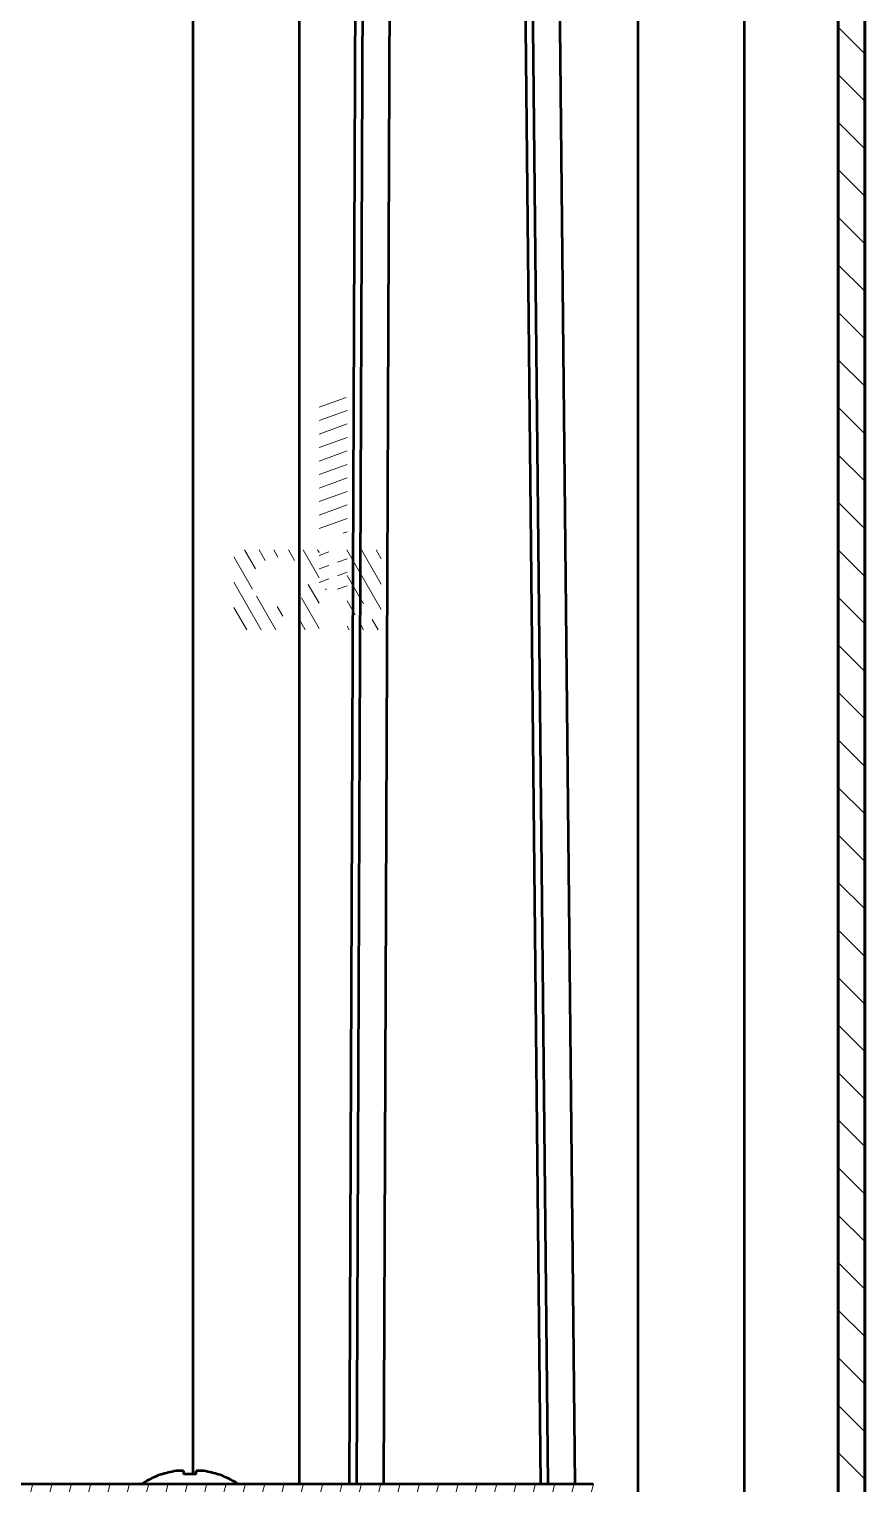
# Model space of a CAD drawing. Header units: inches. Extents: x -2049 to -860, y -317 to 524.
# Drawn here: x -1019.3 to -956.4, y 143.2 to 252.6 of the extents above; entities that cross this region are included whole.
import ezdxf

# ---------------------------------------------------------------- set-up
doc = ezdxf.new("R2010")
doc.units = ezdxf.units.IN
doc.header["$LTSCALE"] = 2.574606
doc.header["$MEASUREMENT"] = 0
doc.layers.get('0').update_dxf_attribs({"linetype": 'CONTINUOUS', "lineweight": 50})
doc.layers.add('from', color=7, linetype='CONTINUOUS', lineweight=15)
doc.layers.add('细实线', color=7, linetype='CONTINUOUS', lineweight=9)

msp = doc.modelspace()

# ---------------------------------------------------------------- hatches: boundary and pattern name
at = {"layer": '细实线', "linetype": 'Continuous'}
h = msp.add_hatch(dxfattribs=at)
h.set_pattern_fill('DEFAULT__1', color=256, scale=2.52789, angle=-45, style=0, pattern_type=0)
h.set_pattern_definition([(315, (-1203.7235, 1516.919), (1.7874884, 1.7874884), [])])
edge = h.paths.add_edge_path()
edge.add_line((-956.44, 124.83), (-956.44, 448.16))
edge.add_line((-958.44, 124.83), (-956.44, 124.83))
edge.add_line((-958.44, 124.83), (-958.44, 448.16))
edge.add_line((-958.44, 448.16), (-956.44, 448.16))
h = msp.add_hatch(dxfattribs=at)
h.set_pattern_fill('DEFAULT__3', color=256, scale=1.40512, angle=75, style=0, pattern_type=0)
h.set_pattern_definition([(75, (-1203.7235, 1516.919), (-1.357242, 0.3636719), [])])
edge = h.paths.add_edge_path()
edge.add_line((-1108.22, 141.17), (-976.22, 141.17))
edge.add_line((-1108.22, 142.5), (-1108.22, 141.17))
edge.add_arc((-1107.55, 142.5), 0.667, 90, 180)
edge.add_line((-1107.55, 143.17), (-976.89, 143.17))
edge.add_arc((-976.89, 142.5), 0.667, 0, 90)
edge.add_line((-976.22, 142.5), (-976.22, 141.17))

# ---------------------------------------------------------------- linework, layer by layer
at = {"color": 7, "linetype": 'Continuous'}
for p, q in [((-958.44, 468.16), (-958.44, 96.71)), ((-956.44, 468.16), (-956.44, 71.5)), ((-958.44, 124.83), (-958.44, 448.16)), ((-956.44, 124.83), (-956.44, 448.16)), ((-980.69, 377.8), (-978.26, 143.17)), ((-980.26, 143.17), (-982.66, 374.71)), ((-973.52, 375.06), (-973.52, 141.17)), ((-965.52, 375.06), (-965.52, 129.75)), ((-983.22, 373.06), (-980.84, 143.17)), ((-991.83, 347.71), (-992.66, 143.17)), ((-994.66, 143.17), (-993.86, 341.75)), ((-994.44, 340.03), (-995.24, 143.17)), ((-999.01, 326.58), (-999.01, 143.17)), ((-1007.01, 303.02), (-1007.01, 143.9)), ((-1009.29, 143.9), (-1009.28, 143.89)), ((-1007.69, 144.16), (-1008.11, 144.16)), ((-1007.69, 144.16), (-1007.69, 143.89)), ((-1006.75, 143.89), (-1006.75, 144.16)), ((-1006.33, 144.16), (-1006.75, 144.16)), ((-1005.16, 143.89), (-1005.15, 143.9)), ((-1107.55, 143.17), (-976.89, 143.17)), ((-1107.55, 143.17), (-976.89, 143.17))]:
    msp.add_line(p, q, dxfattribs=at)
for centre, radius, start, end in [((-1007.22, 137.57), 6.67, 108.0819, 122.6458), ((-1007.22, 137.57), 6.65, 97.7067, 108.0605), ((-1007.22, 136.54), 7.37, 86.3162, 93.6838), ((-1007.22, 137.57), 6.65, 71.9395, 82.2933), ((-1007.22, 137.57), 6.67, 57.3542, 71.9181)]:
    msp.add_arc(centre, radius, start, end, dxfattribs=at)
at = {"layer": 'from', "linetype": 'Continuous'}
for p, q in [((-995.47, 224.91), (-997.5, 224.17)), ((-995.4, 223.92), (-997.5, 223.16)), ((-995.4, 222.91), (-997.5, 222.14)), ((-995.4, 221.89), (-997.5, 221.13)), ((-995.4, 220.88), (-997.5, 220.12)), ((-995.4, 219.87), (-997.5, 219.1)), ((-995.4, 218.85), (-997.5, 218.09)), ((-995.4, 217.84), (-997.5, 217.08)), ((-995.4, 216.82), (-997.5, 216.06)), ((-995.4, 215.81), (-997.5, 215.05)), ((-995.4, 214.8), (-995.69, 214.69)), ((-1002.28, 212), (-1003.11, 213.43)), ((-1001.55, 212.63), (-1002.01, 213.43)), ((-1000.6, 212.89), (-1000.91, 213.43)), ((-999.35, 212.63), (-999.81, 213.43)), ((-997.5, 211.33), (-998.71, 213.43)), ((-997.5, 213.23), (-997.61, 213.43)), ((-992.83, 208.96), (-995.41, 213.43)), ((-992.83, 210.87), (-994.31, 213.43)), ((-992.83, 212.77), (-993.21, 213.43)), ((-1002.5, 210.47), (-1003.92, 212.92)), ((-996.77, 213.28), (-997.5, 213.02)), ((-995.4, 212.77), (-996.12, 212.51)), ((-996.77, 212.27), (-997.5, 212.01)), ((-996.77, 211.26), (-997.5, 210.99)), ((-995.4, 211.76), (-996.12, 211.49)), ((-994.17, 209.38), (-995.4, 211.51)), ((-1001.85, 207.43), (-1003.92, 211.02)), ((-997.5, 209.42), (-998.32, 210.84)), ((-996.98, 210.43), (-997.02, 210.5)), ((-995.4, 210.74), (-996.12, 210.48)), ((-1002.95, 207.43), (-1003.92, 209.11)), ((-1000.75, 207.43), (-1002.2, 209.95)), ((-1000.24, 208.45), (-1000.66, 209.18)), ((-997.5, 207.52), (-998.82, 209.82)), ((-994.78, 208.54), (-995.4, 209.6)), ((-998.55, 207.43), (-998.9, 208.04)), ((-993.05, 207.43), (-993.5, 208.21)), ((-995.25, 207.43), (-995.4, 207.7)), ((-994.15, 207.43), (-994.42, 207.9))]:
    msp.add_line(p, q, dxfattribs=at)

doc.saveas('drawing.dxf')
